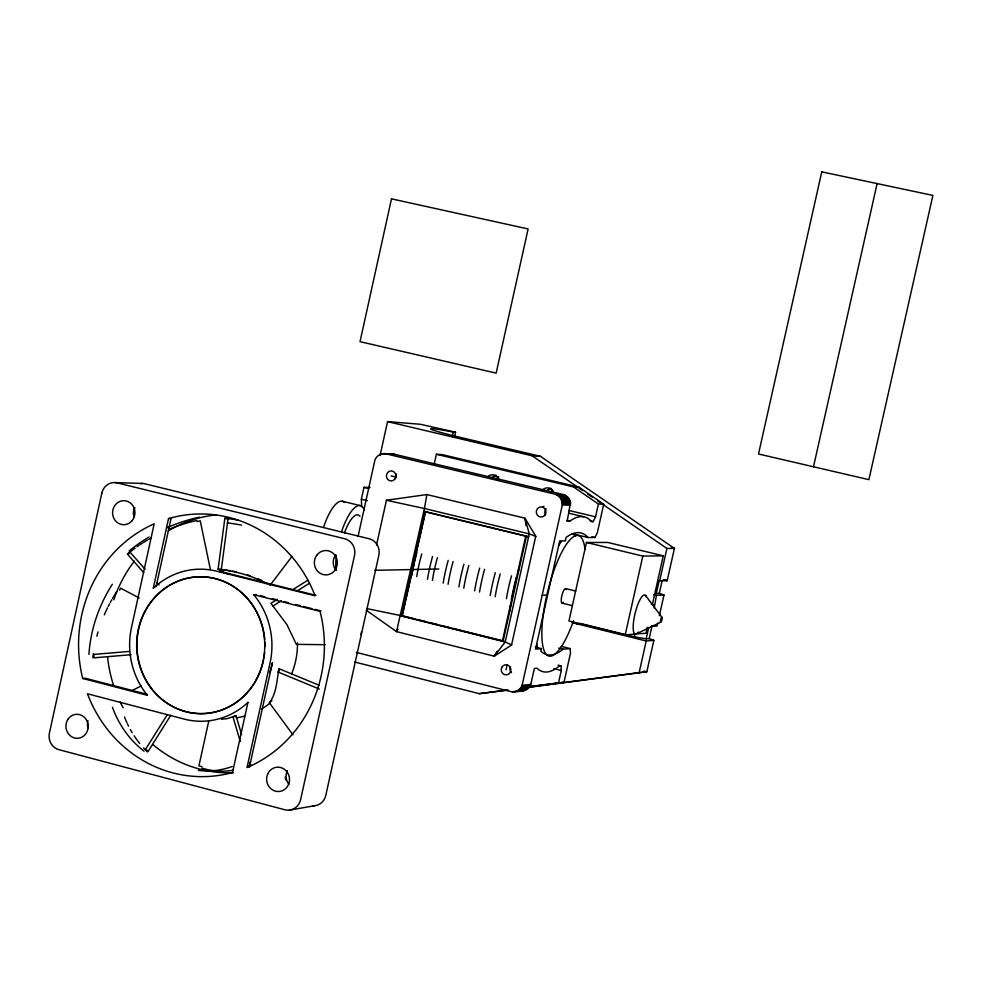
<?xml version="1.0" encoding="UTF-8"?>
<svg xmlns="http://www.w3.org/2000/svg" width="982" height="982" viewBox="0 0 982 982"><rect width="100%" height="100%" fill="white"/><g stroke="black" fill="none" stroke-linecap="round" stroke-linejoin="round"><path stroke-width="1.47" d="M654.233 607.932L656.418 595.35L663.992 594.994L659.364 615.689M319.076 685.252L278.962 668.693C276.752 680.133 276.863 692.899 269.412 702.793L292.967 734.794M356.221 652.392L510.824 691.573C515.476 692.789 520.558 689.855 522.093 685.362L562.035 506.282C563.251 501.139 559.961 495.345 554.744 494.118L385.951 453.819C381.335 452.702 376.401 455.709 374.903 460.128L358.049 536.454M434.142 464.425L436.389 454.273L573.488 486.888L598.394 504.024L595.546 516.827L593.128 521.626L591.52 521.602A162.239 43.269 -76 0 0 569.67 521.282L567.166 521.246L570.542 502.575L568.455 497.837L564.404 494.805L394.163 454.187L384.723 453.635M266.662 583.578C251.711 575.403 234.98 571.07 218.102 569.253L224.853 518.287A172.685 165.393 -31.2 0 1 238.196 520.153M221.294 569.732L228.045 518.754L224.853 518.287M376.536 545.022L386.429 500.268L424.457 508.516L529.261 533.877L535.853 536.43L524.953 518.189L426.851 494.56L424.457 508.516L396.519 631.635L494.29 656.185L511.72 644.953L503.079 641.013L401.773 615.8L366.838 608.582M168.536 518.594L153.241 588.39A76.044 71.158 87.9 0 1 216.666 571.193L315.112 595.804A131.355 122.91 87.9 0 0 168.536 518.594L171.015 518.631L156.077 586.831M208.847 720.702L198.916 765.886L202.01 766.697M249.416 767.2L272.407 662.801A75.933 71.06 87.9 0 1 269.596 672.56M361.671 506.663L361.364 499.2L363.978 487.342L369.993 487.563M380.059 455.525L387.546 421.622L420.37 424.273L455.55 432.24L454.556 436.708M401.773 615.8L424.862 511.462L425.513 511.622L413.864 562.846M425.513 511.622L402.104 615.984L413.852 564.319M452.346 436.548L453.328 432.068L455.55 432.24M502.416 641.062L525.775 535.963L528.611 536.823L423.807 511.438L424.862 511.462M526.487 535.976L503.152 641.001L505.227 641.995L494.29 656.185L497.211 651.127M506.037 669.822L507.129 664.9M511.548 645.076L535.742 536.246M535.362 647.163L541.315 648.648L540.775 651.091A162.275 43.466 -76.6 0 0 563.091 649.2L570.186 648.599L570.468 653.263L564.012 682.269L520.89 687.67M652.269 604.986L663.267 555.824L607.784 542.445L586.45 542.481L568.959 620.992L625.203 634.9L635.342 634.077M528.991 686.774L558.537 682.883L561.287 670.534L560.992 665.87L558.034 665.133M436.389 454.273L442.305 454.629L578.889 487.109L603.697 504.171L597.338 532.735L594.945 537.522L587.985 537.51A162.251 43.245 -75.9 0 0 566.074 537.461L565.301 540.898L559.703 540.898L535.546 649.127L541.315 648.648M625.203 634.9L642.805 556.094L663.267 555.824M576.422 623.717L580.46 623.46L634.36 636.79L634.998 633.918M647.273 627.338L645.947 633.292L636.361 633.893L660.837 622.171M634.36 636.79L646.156 638.865L648.721 627.412M659.192 580.583L656.307 593.484L659.315 593.349L663.992 594.994M527.58 687.314L639.147 672.596L646.217 640.988L653.852 640.35L646.831 671.762L527.273 687.523M597.645 500.832L666.901 548.459L659.646 580.927L667.195 580.669L674.413 548.41L540.456 456.335L461.454 437.665A45.454 2.038 12.5 0 1 431.65 429.527A45.454 2.038 12.5 0 1 445.411 430.57L453.328 432.068M646.156 638.865L649.2 638.619L652.073 625.755M659.315 593.349L662.199 580.472M657.719 623.079L657.056 626.037L650.968 626.479M813.489 466.781L877.122 183.597M513.341 691.831C519.417 691.488 528.377 691.586 530.746 684.417L534.392 668.46L536.958 668.214A162.263 43.453 -76.6 0 0 559.347 666.029L560.992 665.87M119.644 590.182L120.565 588.157L139.137 597.94M398.041 629.131L396.519 631.635L366.311 610.252M167.333 714.626L145.545 749.327L148.196 751.267L170.794 715.277M269.989 585.37L292.01 556.389M269.412 702.793L271.928 700.706M542.911 506.994L543.868 506.258M277.292 599.339L270.922 603.316L286.977 624.699L296.343 644.364L325.14 644.695M292.55 589.801L307.82 580.264M272.579 606.287L281.478 600.726M296.76 591.189L309.477 583.247M131.944 690.579L141.285 685.902M233.237 717.056L235.987 715.694L241.621 734.585M235.987 715.694L227.247 718.64L221.392 719.229M248.655 765.776L250.717 765.113L249.845 762.204M197.149 521.589L200.254 520.841L210.295 569.057M314.731 805.731L289.395 810.113M386.429 500.268L426.851 494.56M354.809 662.04L479.326 693.673L507.976 689.904M507.596 690.125L479.326 693.673M512.076 691.782L524.523 690.432M520.092 688.689L528.746 687.719M519.159 689.585L527.825 688.603M518.128 690.346L526.806 689.364M517.011 690.96L525.701 689.978M521.565 686.565L530.219 685.608M558.537 682.883L564.012 682.269M522.093 685.362L530.746 684.417M639.147 672.596L646.831 671.762L643.922 671.025M522.043 690.849L523.296 690.727M129.391 651.422L93.818 654.429L94.076 657.83L131.134 654.699M82.697 678.464L147.484 695.33A76.044 71.158 87.9 0 1 131.478 627.559L154.186 523.823A131.355 122.91 87.9 0 0 82.697 678.464L85.311 678.255L147.054 694.323M542.236 595.264L545.955 595.104M253.712 594.699L320.058 611.356A131.355 122.91 87.9 0 1 247.022 767.531L270.05 662.985A76.044 71.158 87.9 0 0 253.712 594.699L256.093 594.613M374.878 570.309L438.807 568.995M666.901 548.459L674.413 548.41L671.737 547.526M394.163 454.187L382.243 453.745M562.232 504.969L570.64 505.202M598.394 504.024L603.697 504.171M562.269 503.643L570.665 503.889M561.839 501.041L570.247 501.299M562.134 502.33L570.542 502.575M560.783 498.635L569.192 498.905M561.385 499.801L569.793 500.071M559.175 496.597L567.596 496.88M114.943 482.555L142.709 483.475M560.047 497.567L568.455 497.837M555.959 494.511L564.404 494.805M557.113 495.063L565.546 495.358M558.193 495.763L566.614 496.045M573.488 486.888L578.889 487.109M387.546 421.622L532.17 455.808L540.456 456.335M218.102 569.253L224.645 569.879M225.934 570.063L229.813 570.64M232.39 571.082L236.22 571.855M568.897 510.444L595.546 516.827M568.787 513.205L583.578 516.753M590.17 520.914L593.128 521.626M391.167 475.939L395.807 477.056M566.712 520.57L569.67 521.282M671.492 547.711L674.413 548.41M591.962 536.798L594.945 537.522M571.671 533.57L587.985 537.51M363.978 487.342L368.446 488.422M586.45 542.481L642.805 556.094M425.206 511.622L525.775 535.963M361.364 499.2L367.317 500.648M342.325 501.25L360.21 505.595M663.341 579.724L667.195 580.669L664.863 579.859M653.472 594.626L656.418 595.35M651.312 604.237L654.27 604.961M565.607 588.586L575.783 591.078M562.109 603.132L572.273 605.636M572.211 622.674L646.217 640.988M561.274 646.377L570.186 648.599M558.66 648.095L563.091 649.2M402.239 615.775L414.514 618.844M417.375 619.581L426.262 621.778M429.122 622.527L437.997 624.712M440.857 625.46L449.744 627.658M452.604 628.394L461.479 630.591M464.339 631.328L473.226 633.525M476.086 634.262L484.961 636.459M487.821 637.195L493.762 638.656M495.038 639L503.263 641.05M400.693 615.861L505.227 641.995L529.261 533.877L524.953 518.189L526.021 525.603M315.934 595.362L219.096 571.143A75.933 71.06 87.9 0 1 228.217 574.126M553.848 668.668L561.287 670.534M260.512 595.73L264.931 596.835M272.296 598.676L276.715 599.793M284.068 601.635L288.487 602.752M295.852 604.593L300.271 605.71M303.217 606.446L312.055 608.668M315.001 609.405L320.881 610.878M247.489 574.887L249.944 575.661M649.2 638.619L653.852 640.35M277.796 671.909L319.297 689.045M258.303 578.901L261.826 580.423M532.17 455.808L582.535 490.448M587.58 493.909L592.612 497.371M145.091 569.241L130.189 552.314L127.881 554.658L143.777 572.715M157.022 582.78L159.01 585.027M645.567 595.497L661.978 617.371M232.906 716.7L240.271 741.41M278.962 668.693L278.998 671.013M542.211 490.178A7.377 7.083 -88.2 0 1 553.394 491.27M547.735 490.386A7.353 7.058 -88.2 0 1 550.841 488.361M488.705 475.84A7.353 7.021 -87.6 0 1 499.151 479.891M493.025 477.326A7.316 6.997 -87.6 0 1 496.094 475.313M396.041 477.829A4.984 4.738 -87.3 0 1 396.397 474.024M545.562 514.813A5.033 4.836 -89 0 1 546.139 508.713M511.499 672.633A5.033 4.812 84.5 0 1 510.542 666.582M361.388 632.052A5.008 4.738 87.3 0 1 360.824 634.581M547.526 490.227A7.34 7.058 -88.2 0 1 550.804 488.52M551.123 491.847A7.316 7.034 -88.3 0 1 552.326 490.411M492.326 477.669A7.316 6.997 -87.6 0 1 495.407 475.656M496.254 479.449A7.291 6.972 -87.6 0 1 498.721 476.675M637.502 633.009A20.119 5.033 -76.3 0 1 635.194 613.001A20.119 5.033 -76.3 0 1 646.377 597.24M638.312 632.064A20.119 5.033 -76.3 0 1 637.907 632.568M344.473 532.944A29.485 9.268 -76.1 0 1 359.989 516.287M573.562 620.563A61.976 16.559 -76.3 0 1 543.414 648.451A61.976 16.559 -76.3 0 1 557.31 561.753A61.976 16.559 -76.3 0 1 584.99 549.282M563.275 602.408A7.488 2.001 -76.3 0 1 561.643 596.626A7.488 2.001 -76.3 0 1 565.951 588.783M566.135 589.053A7.488 2.001 -76.3 0 1 566.344 589.666M506.43 598.713A61.817 17.025 -76.2 0 1 511.499 575.869M574.261 535.141A61.952 16.633 -76.3 0 1 575.121 535.963M537.682 647.887A61.952 16.633 -76.3 0 1 536.712 643.959M558.598 545.624A61.952 16.633 -76.3 0 1 561.348 541.536M572.346 534.183A61.952 16.633 -76.3 0 1 573.341 534.539M448.062 584.302A61.559 17.75 -76.2 0 1 453.107 561.557M443.164 583.099A61.535 17.811 -76.2 0 1 448.209 560.354M416.724 576.569A61.424 18.13 -76.2 0 1 421.757 553.873M411.863 575.366A61.4 18.192 -76.2 0 1 416.884 552.67M463.774 588.193A61.633 17.553 -76.2 0 1 468.831 565.411M458.876 586.978A61.608 17.615 -76.2 0 1 463.921 564.208M432.375 580.436A61.498 17.934 -76.2 0 1 437.407 557.702M427.501 579.233A61.473 17.995 -76.2 0 1 432.534 556.512M509.854 610.902A61.829 16.964 -76.2 0 1 510.603 604.887M511.364 599.941A61.829 16.964 -76.2 0 1 516.434 577.085M517.882 572.101A61.829 16.964 -76.2 0 1 518.643 569.646M479.535 592.072A61.694 17.357 -76.2 0 1 484.592 569.278M474.613 590.869A61.67 17.418 -76.2 0 1 479.682 568.075M495.149 596.749A61.768 17.173 -76.2 0 1 500.219 573.918M490.227 595.534A61.743 17.222 -76.2 0 1 495.296 572.702M341.552 531.741A39.071 12.287 -76.1 0 1 364.42 510.333M335.991 569.781A39.071 12.287 -76.1 0 1 336.323 555.444M323.544 527.322A39.022 12.422 -76.1 0 1 344.437 502.428M147.619 752.028A172.979 120.049 -57.9 0 1 143.556 747.928M139.714 743.497A172.979 120.049 -57.9 0 1 134.092 735.764M132.153 732.67A172.979 120.049 -57.9 0 1 130.311 729.466M128.581 726.177A172.979 120.049 -57.9 0 1 127.476 723.943M126.948 722.801A172.979 120.049 -57.9 0 1 124.469 716.97M144.047 751.181A172.979 126.027 -49.2 0 1 112.439 707.261M92.836 657.854A173.139 147.042 -22.9 0 1 93.364 653.533M96.862 636.226A173.139 147.042 -22.9 0 1 98.077 631.905M104.301 614.867A173.139 147.042 -22.9 0 1 107.517 607.919M108.192 606.545A173.139 147.042 -22.9 0 1 109.603 603.807M110.328 602.445A173.139 147.042 -22.9 0 1 111.825 599.732M112.586 598.382A173.139 147.042 -22.9 0 1 114.354 595.374M114.968 594.38A173.139 147.042 -22.9 0 1 116.821 591.422M88.92 654.405A173.028 153.585 -12.7 0 1 112.353 584.216M127.365 554.069A172.513 167.726 31 0 1 135.037 548.177M137.014 546.765A172.513 167.726 31 0 1 139.014 545.391M140.021 544.715A172.513 167.726 31 0 1 142.046 543.377M143.065 542.727A172.513 167.726 31 0 1 147.202 540.174M148.245 539.56A172.513 167.726 31 0 1 151.412 537.743M168.953 529.273A172.513 167.726 31 0 1 196.866 520.485M129.108 550.988A172.501 169.579 63.5 0 1 149.104 536.982M166.559 527.911A172.501 169.579 63.5 0 1 199.42 517.17M227.358 522.915A172.525 161.281 -15 0 1 241.523 525.137M232.685 770.318A172.304 107.075 88.3 0 1 220.312 771.152M219.281 771.116A172.304 107.075 88.3 0 1 201.887 768.108M250.668 764.868A172.304 107.075 88.3 0 1 248.728 765.702M232.292 766.476A172.353 107.873 -83.1 0 1 198.364 770.354M263.581 659.757A68.433 64.026 87.9 0 1 179.019 709.372A68.433 64.026 87.9 0 1 144.44 612.731A68.433 64.026 87.9 0 1 238.651 590.096M239.743 590.968A68.433 64.026 87.9 0 1 264.735 639.454M264.919 642.363A68.433 64.026 87.9 0 1 264.98 646.745M264.649 652.564A68.433 64.026 87.9 0 1 263.851 658.333M336.139 570.493A12.042 11.391 89.7 0 1 335.783 554.818M133.503 514.813A19.247 17.958 -88.3 0 1 133.92 508.811M134.203 516.876A11.87 11.072 -88.3 0 1 134.89 507.559M87.582 724.741A19.247 17.872 86.4 0 0 88.036 727.723A11.858 11.011 86.4 0 1 87.938 720.641M285.713 779.88A19.542 18.376 83.3 0 1 285.246 776.848M288.954 784.336A12.042 11.318 83.4 0 1 287.345 770.686M297.485 642.989A74.816 70.139 87.8 0 1 291.593 673.885M269.927 703.198A74.816 70.139 87.8 0 1 261.642 708.967M244.604 716.136A74.816 70.139 87.8 0 1 236.269 717.781M233.458 772.724A129.231 121.154 87.8 0 1 152.934 744.614M123.155 707.777A129.231 121.154 87.8 0 1 120.197 701.983M113.851 686.234A129.231 121.154 87.8 0 1 107.554 656.762M113.826 599.793A129.231 121.154 87.8 0 1 134.362 561.127M168.217 530.894A129.231 121.154 87.8 0 1 216.089 514.949M140.512 483.561A13.49 12.582 -87.8 0 1 144.882 483.795L369.134 538.75A13.723 12.999 -90 0 1 378.856 555.235L325.779 795.42A13.723 12.913 82.7 0 1 312.472 805.768M101.809 493.197L49.419 733.075A13.711 12.692 86.3 0 0 58.859 749.659L284.854 809.769A13.957 13.097 82.9 0 0 300.615 799.63L354.514 555.481A13.944 13.183 -89.9 0 0 344.657 538.737L117.153 482.886A13.711 12.766 -87.8 0 0 101.809 493.197M247.943 702.4L232.501 772.552A131.355 122.91 87.9 0 1 87.472 693.795L184.186 719.082A76.044 71.158 87.9 0 0 247.943 702.4M391.499 198.843L360.026 341.662L496.156 373.123L528.107 228.953L391.499 198.843M821.762 171.85L758.509 453.991L868.886 479.658L932.9 195.418L821.762 171.85M394.641 479.351A5.02 4.763 -87.3 0 0 392.248 471.053A5.02 4.763 -87.3 0 0 386.613 477.424A5.02 4.763 -87.3 0 0 394.641 479.351M544.691 515.415A5.07 4.861 -89 0 0 542.236 507.031A5.07 4.861 -89 0 0 536.491 513.451A5.07 4.861 -89 0 0 544.691 515.415M501.765 667.404A5.07 4.836 84.6 0 0 506.209 674.892A5.07 4.836 84.6 0 0 510.149 667.183A5.07 4.836 84.6 0 0 501.765 667.404M661.475 621.189A2.516 0.614 -76.3 0 0 661.917 617.31A2.516 0.614 -76.3 0 0 660.493 620.734A2.516 0.614 -76.3 0 0 661.475 621.189M144.612 611.896A68.433 64.039 87.9 0 0 201.985 713.644A68.433 64.039 87.9 0 0 255.516 610.104A68.433 64.039 87.9 0 0 144.612 611.896M316.695 555.321A12.189 11.514 89.8 0 0 324.367 574.814A12.189 11.514 89.8 0 0 336.47 558.034A12.189 11.514 89.8 0 0 316.695 555.321M267.755 773.89A12.189 11.44 83.5 0 0 278.913 791.517A12.189 11.44 83.5 0 0 287.542 772.65A12.189 11.44 83.5 0 0 267.755 773.89M131.919 520.877A12.005 11.183 -88.2 0 0 126.31 500.992A12.005 11.183 -88.2 0 0 113.04 516.225A12.005 11.183 -88.2 0 0 131.919 520.877M68.212 718.91A12.005 11.121 86.5 0 0 75.602 738.194A12.005 11.121 86.5 0 0 87.337 721.807A12.005 11.121 86.5 0 0 68.212 718.91"/></g></svg>
